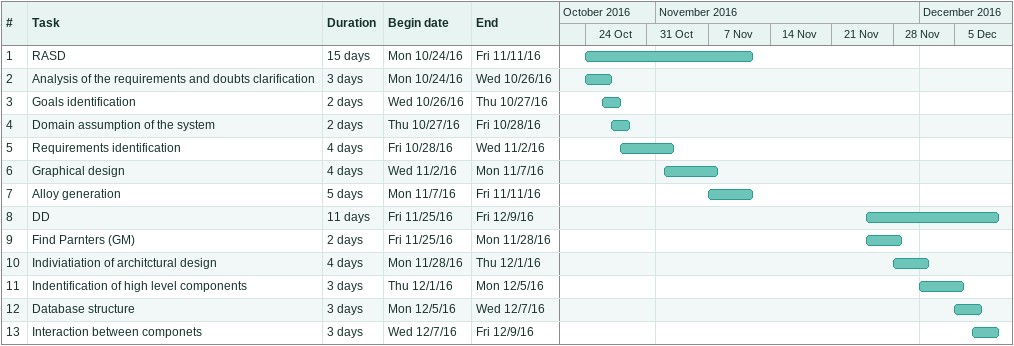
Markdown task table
| ID | Task | Duration | Start | Finish |
|---|---|---|---|---|
| 1 | RASD | 15d | 2016-10-24 | 2016-11-11 |
| 2 | Analysis of the requirements and doubts clarification | 3d | 2016-10-24 | 2016-10-26 |
| 3 | Goals identification | 2d | 2016-10-26 | 2016-10-27 |
| 4 | Domain assumption of the system | 2d | 2016-10-27 | 2016-10-28 |
| 5 | Requirements identification | 4d | 2016-10-28 | 2016-11-02 |
| 6 | Graphical design | 4d | 2016-11-02 | 2016-11-07 |
| 7 | Alloy generation | 5d | 2016-11-07 | 2016-11-11 |
| 8 | DD | 11d | 2016-11-25 | 2016-12-09 |
| 9 | Find Parnters (GM) | 2d | 2016-11-25 | 2016-11-28 |
| 10 | Indiviatiation of architctural design | 4d | 2016-11-28 | 2016-12-01 |
| 11 | Indentification of high level components | 3d | 2016-12-01 | 2016-12-05 |
| 12 | Database structure | 3d | 2016-12-05 | 2016-12-07 |
| 13 | Interaction between componets | 3d | 2016-12-07 | 2016-12-09 |
